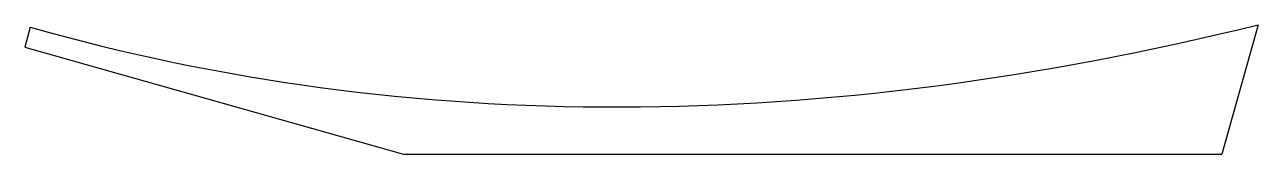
# Model space of a CAD drawing. Extents: x 0 to 595, y -52 to 11.
import ezdxf

# ---------------------------------------------------------------- set-up
doc = ezdxf.new("R2010")
doc.units = 0
doc.layers.get('0').update_dxf_attribs({"linetype": 'CONTINUOUS'})

msp = doc.modelspace()

# ---------------------------------------------------------------- linework, layer by layer
at = {"color": 7}
for points in [[(2.720946, 9.622705), (0, 0)], [(2.720946, 9.622705), (0, 0)], [(595.416903, 10.8496), (577.730751, -51.697982)], [(0, 0), (182.831394, -51.697982)], [(182.831394, -51.697982), (577.730751, -51.697982)]]:
    msp.add_lwpolyline(points, dxfattribs=at)
msp.add_open_spline([(2.720946, 9.622705), (185.55234, -42.075277), (383.117659, -41.666312), (595.416903, 10.8496)], degree=3, dxfattribs=at)

doc.saveas('drawing.dxf')
